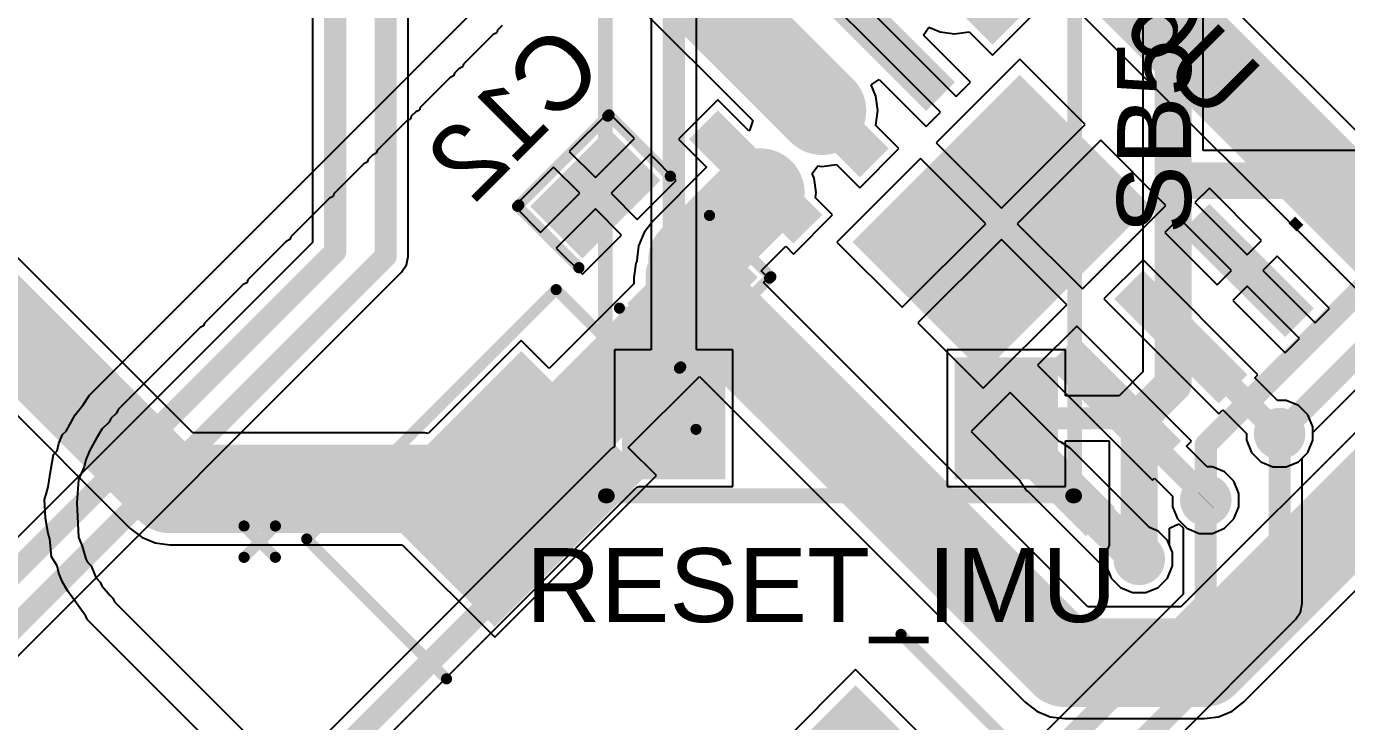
# Model space of a CAD drawing. Header units: millimetres. Extents: x 95 to 305, y 96 to 295.
# Drawn here: x 225.74 to 243.61, y 154.9 to 164.31 of the extents above; entities that cross this region are included whole.
import ezdxf

# ---------------------------------------------------------------- set-up
doc = ezdxf.new("R2010")
doc.units = ezdxf.units.MM
for name, color, linetype in [('BottomLayer', 5, 'Continuous'), ('BottomOverlay', 54, 'Continuous'), ('BottomPaste', 16, 'Continuous'), ('BottomSolder', 6, 'Continuous'), ('TopLayer', 1, 'Continuous'), ('TopOverlay', 2, 'Continuous'), ('TopPaste', 8, 'Continuous'), ('TopSolder', 216, 'Continuous'), ('ViaHoleLayer', 16, 'Continuous')]:
    doc.layers.add(name, color=color, linetype=linetype)
doc.styles.add('Arial', font='arial.ttf', dxfattribs={"height": 0.2})

# ---------------------------------------------------------------- blocks, each defined once
blk = doc.blocks.new('HSOP_8_B_61')
at = {"layer": 'BottomLayer'}
for points in [[(-2.122, 3.7), (-1.672, 3.7), (-1.672, 1.8), (-2.122, 1.8)], [(-0.852, 3.7), (-0.402, 3.7), (-0.402, 1.8), (-0.852, 1.8)], [(0.418, 3.7), (0.868, 3.7), (0.868, 1.8), (0.418, 1.8)], [(1.688, 3.7), (2.138, 3.7), (2.138, 1.8), (1.688, 1.8)], [(-1.542, 1.15), (1.558, 1.15), (1.558, -1.25), (-1.542, -1.25)], [(-2.122, -1.9), (-1.672, -1.9), (-1.672, -3.8), (-2.122, -3.8)], [(-0.852, -1.9), (-0.402, -1.9), (-0.402, -3.8), (-0.852, -3.8)], [(0.418, -1.9), (0.868, -1.9), (0.868, -3.8), (0.418, -3.8)], [(1.688, -1.9), (2.138, -1.9), (2.138, -3.8), (1.688, -3.8)]]:
    blk.add_hatch(color=5, dxfattribs=at).paths.add_polyline_path(points)
at = {"layer": 'BottomPaste'}
for points in [[(-2.122, 3.7), (-1.672, 3.7), (-1.672, 1.8), (-2.122, 1.8)], [(-0.852, 3.7), (-0.402, 3.7), (-0.402, 1.8), (-0.852, 1.8)], [(0.418, 3.7), (0.868, 3.7), (0.868, 1.8), (0.418, 1.8)], [(1.688, 3.7), (2.138, 3.7), (2.138, 1.8), (1.688, 1.8)], [(-1.542, 1.15), (1.558, 1.15), (1.558, -1.25), (-1.542, -1.25)], [(-2.122, -1.9), (-1.672, -1.9), (-1.672, -3.8), (-2.122, -3.8)], [(-0.852, -1.9), (-0.402, -1.9), (-0.402, -3.8), (-0.852, -3.8)], [(0.418, -1.9), (0.868, -1.9), (0.868, -3.8), (0.418, -3.8)], [(1.688, -1.9), (2.138, -1.9), (2.138, -3.8), (1.688, -3.8)]]:
    blk.add_hatch(color=16, dxfattribs=at).paths.add_polyline_path(points)
at = {"layer": 'BottomSolder'}
for points in [[(-2.172, 3.75), (-1.622, 3.75), (-1.622, 1.75), (-2.172, 1.75)], [(-0.902, 3.75), (-0.352, 3.75), (-0.352, 1.75), (-0.902, 1.75)], [(0.368, 3.75), (0.918, 3.75), (0.918, 1.75), (0.368, 1.75)], [(1.638, 3.75), (2.188, 3.75), (2.188, 1.75), (1.638, 1.75)], [(-1.592, 1.2), (1.608, 1.2), (1.608, -1.3), (-1.592, -1.3)], [(-2.172, -1.85), (-1.622, -1.85), (-1.622, -3.85), (-2.172, -3.85)], [(-0.902, -1.85), (-0.352, -1.85), (-0.352, -3.85), (-0.902, -3.85)], [(0.368, -1.85), (0.918, -1.85), (0.918, -3.85), (0.368, -3.85)], [(1.638, -1.85), (2.188, -1.85), (2.188, -3.85), (1.638, -3.85)]]:
    blk.add_hatch(color=6, dxfattribs=at).paths.add_polyline_path(points)
at = {"layer": 'BottomOverlay', "text_generation_flag": 2}
blk.add_text('.', height=1, rotation=-180, dxfattribs=at).set_placement((-2.992, 2.85))
blk = doc.blocks.new('HSOP_8_B_62')
at = {"layer": 'BottomLayer'}
for points in [[(-2.122, 3.7), (-1.672, 3.7), (-1.672, 1.8), (-2.122, 1.8)], [(-0.852, 3.7), (-0.402, 3.7), (-0.402, 1.8), (-0.852, 1.8)], [(0.418, 3.7), (0.868, 3.7), (0.868, 1.8), (0.418, 1.8)], [(1.688, 3.7), (2.138, 3.7), (2.138, 1.8), (1.688, 1.8)], [(-1.542, 1.15), (1.558, 1.15), (1.558, -1.25), (-1.542, -1.25)], [(-2.122, -1.9), (-1.672, -1.9), (-1.672, -3.8), (-2.122, -3.8)], [(-0.852, -1.9), (-0.402, -1.9), (-0.402, -3.8), (-0.852, -3.8)], [(0.418, -1.9), (0.868, -1.9), (0.868, -3.8), (0.418, -3.8)], [(1.688, -1.9), (2.138, -1.9), (2.138, -3.8), (1.688, -3.8)]]:
    blk.add_hatch(color=5, dxfattribs=at).paths.add_polyline_path(points)
at = {"layer": 'BottomPaste'}
for points in [[(-2.122, 3.7), (-1.672, 3.7), (-1.672, 1.8), (-2.122, 1.8)], [(-0.852, 3.7), (-0.402, 3.7), (-0.402, 1.8), (-0.852, 1.8)], [(0.418, 3.7), (0.868, 3.7), (0.868, 1.8), (0.418, 1.8)], [(1.688, 3.7), (2.138, 3.7), (2.138, 1.8), (1.688, 1.8)], [(-1.542, 1.15), (1.558, 1.15), (1.558, -1.25), (-1.542, -1.25)], [(-2.122, -1.9), (-1.672, -1.9), (-1.672, -3.8), (-2.122, -3.8)], [(-0.852, -1.9), (-0.402, -1.9), (-0.402, -3.8), (-0.852, -3.8)], [(0.418, -1.9), (0.868, -1.9), (0.868, -3.8), (0.418, -3.8)], [(1.688, -1.9), (2.138, -1.9), (2.138, -3.8), (1.688, -3.8)]]:
    blk.add_hatch(color=16, dxfattribs=at).paths.add_polyline_path(points)
at = {"layer": 'BottomSolder'}
for points in [[(-2.172, 3.75), (-1.622, 3.75), (-1.622, 1.75), (-2.172, 1.75)], [(-0.902, 3.75), (-0.352, 3.75), (-0.352, 1.75), (-0.902, 1.75)], [(0.368, 3.75), (0.918, 3.75), (0.918, 1.75), (0.368, 1.75)], [(1.638, 3.75), (2.188, 3.75), (2.188, 1.75), (1.638, 1.75)], [(-1.592, 1.2), (1.608, 1.2), (1.608, -1.3), (-1.592, -1.3)], [(-2.172, -1.85), (-1.622, -1.85), (-1.622, -3.85), (-2.172, -3.85)], [(-0.902, -1.85), (-0.352, -1.85), (-0.352, -3.85), (-0.902, -3.85)], [(0.368, -1.85), (0.918, -1.85), (0.918, -3.85), (0.368, -3.85)], [(1.638, -1.85), (2.188, -1.85), (2.188, -3.85), (1.638, -3.85)]]:
    blk.add_hatch(color=6, dxfattribs=at).paths.add_polyline_path(points)
at = {"layer": 'BottomOverlay', "text_generation_flag": 2}
blk.add_text('.', height=1, rotation=-180, dxfattribs=at).set_placement((-2.992, 2.85))
blk = doc.blocks.new('DTSM_61N_V_T_R_73')
at = {"layer": 'TopLayer'}
for points in [[(-0.775, 5.15), (0.775, 5.15), (0.775, 3.85), (-0.775, 3.85)], [(7.175, 5.15), (8.725, 5.15), (8.725, 3.85), (7.175, 3.85)], [(-0.775, 0.65), (0.775, 0.65), (0.775, -0.65), (-0.775, -0.65)], [(7.175, 0.65), (8.725, 0.65), (8.725, -0.65), (7.175, -0.65)]]:
    blk.add_hatch(color=1, dxfattribs=at).paths.add_polyline_path(points)
at = {"layer": 'TopPaste'}
for points in [[(-0.775, 5.15), (0.775, 5.15), (0.775, 3.85), (-0.775, 3.85)], [(7.175, 5.15), (8.725, 5.15), (8.725, 3.85), (7.175, 3.85)], [(-0.775, 0.65), (0.775, 0.65), (0.775, -0.65), (-0.775, -0.65)], [(7.175, 0.65), (8.725, 0.65), (8.725, -0.65), (7.175, -0.65)]]:
    blk.add_hatch(color=8, dxfattribs=at).paths.add_polyline_path(points)
at = {"layer": 'TopSolder'}
for points in [[(-0.825, 5.2), (0.825, 5.2), (0.825, 3.8), (-0.825, 3.8)], [(7.125, 5.2), (8.775, 5.2), (8.775, 3.8), (7.125, 3.8)], [(-0.825, 0.7), (0.825, 0.7), (0.825, -0.7), (-0.825, -0.7)], [(7.125, 0.7), (8.775, 0.7), (8.775, -0.7), (7.125, -0.7)]]:
    blk.add_hatch(color=216, dxfattribs=at).paths.add_polyline_path(points)
at = {"layer": 'TopOverlay', "const_width": 0.2}
for points in [[(-1.05, 3.825), (-1.05, 5.4)], [(9, 5.425), (-1, 5.425)], [(9, -0.9), (9, 5.4)], [(-1.05, 0.675), (-1.05, 3.825)], [(-1.05, -0.9), (-1.05, 0.675)], [(9, -0.925), (-1, -0.925)]]:
    blk.add_lwpolyline(points, dxfattribs=at)
at = {"layer": 'TopOverlay', "const_width": 0.1}
for points in [[(-1.1, 5.4, 1), (-1, 5.4, 1)], [(-1.05, 5.425, 1), (-0.95, 5.425, 1)], [(8.95, 5.425, 1), (9.05, 5.425, 1)], [(8.95, 5.4, 1), (9.05, 5.4, 1)], [(-1.1, 3.825, 1), (-1, 3.825, 1)], [(-1.1, 3.825, 1), (-1, 3.825, 1)], [(-1.1, 0.675, 1), (-1, 0.675, 1)], [(-1.1, 0.675, 1), (-1, 0.675, 1)], [(-1.1, -0.9, 1), (-1, -0.9, 1)], [(-1.05, -0.925, 1), (-0.95, -0.925, 1)], [(8.95, -0.9, 1), (9.05, -0.9, 1)], [(8.95, -0.925, 1), (9.05, -0.925, 1)]]:
    blk.add_lwpolyline(points, format="xyb", close=True, dxfattribs=at)
blk = doc.blocks.new('CAP0805_B_186')
at = {"layer": 'BottomLayer'}
for points in [[(-1.379, 0.693), (-0.479, 0.693), (-0.479, -0.704), (-1.379, -0.704)], [(0.481, 0.693), (1.381, 0.693), (1.381, -0.704), (0.481, -0.704)]]:
    blk.add_hatch(color=5, dxfattribs=at).paths.add_polyline_path(points)
at = {"layer": 'BottomPaste'}
for points in [[(-1.379, 0.693), (-0.479, 0.693), (-0.479, -0.704), (-1.379, -0.704)], [(0.481, 0.693), (1.381, 0.693), (1.381, -0.704), (0.481, -0.704)]]:
    blk.add_hatch(color=16, dxfattribs=at).paths.add_polyline_path(points)
at = {"layer": 'BottomSolder'}
for points in [[(-1.429, 0.743), (-0.429, 0.743), (-0.429, -0.754), (-1.429, -0.754)], [(0.431, 0.743), (1.431, 0.743), (1.431, -0.754), (0.431, -0.754)]]:
    blk.add_hatch(color=6, dxfattribs=at).paths.add_polyline_path(points)
at = {"layer": 'BottomOverlay', "const_width": 0.15}
for points in [[(-1.55, 0.875), (-0.375, 0.875)], [(-1.55, -0.85), (-1.55, 0.85)], [(0.375, 0.875), (1.55, 0.875)], [(1.55, -0.85), (1.55, 0.85)], [(-1.55, -0.875), (-0.375, -0.875)], [(0.4, -0.875), (1.55, -0.875)]]:
    blk.add_lwpolyline(points, dxfattribs=at)
at = {"layer": 'BottomOverlay', "const_width": 0.075}
for points in [[(-1.587, 0.875, 1), (-1.512, 0.875, 1)], [(-1.587, 0.85, 1), (-1.512, 0.85, 1)], [(-0.413, 0.875, 1), (-0.337, 0.875, 1)], [(0.337, 0.875, 1), (0.413, 0.875, 1)], [(1.512, 0.875, 1), (1.587, 0.875, 1)], [(1.512, 0.85, 1), (1.587, 0.85, 1)], [(-1.587, -0.85, 1), (-1.512, -0.85, 1)], [(-1.587, -0.875, 1), (-1.512, -0.875, 1)], [(-0.413, -0.875, 1), (-0.337, -0.875, 1)], [(0.362, -0.875, 1), (0.437, -0.875, 1)], [(1.512, -0.85, 1), (1.587, -0.85, 1)], [(1.512, -0.875, 1), (1.587, -0.875, 1)]]:
    blk.add_lwpolyline(points, format="xyb", close=True, dxfattribs=at)
blk = doc.blocks.new('CAP_TANT_D_B_188')
at = {"layer": 'BottomLayer'}
for points in [[(-4.323, 1.403), (-2.037, 1.403), (-2.037, -1.391), (-4.323, -1.391)], [(2.077, 1.403), (4.363, 1.403), (4.363, -1.391), (2.077, -1.391)]]:
    blk.add_hatch(color=5, dxfattribs=at).paths.add_polyline_path(points)
at = {"layer": 'BottomPaste'}
for points in [[(-4.323, 1.403), (-2.037, 1.403), (-2.037, -1.391), (-4.323, -1.391)], [(2.077, 1.403), (4.363, 1.403), (4.363, -1.391), (2.077, -1.391)]]:
    blk.add_hatch(color=16, dxfattribs=at).paths.add_polyline_path(points)
at = {"layer": 'BottomSolder'}
for points in [[(-4.373, 1.453), (-1.987, 1.453), (-1.987, -1.441), (-4.373, -1.441)], [(2.027, 1.453), (4.413, 1.453), (4.413, -1.441), (2.027, -1.441)]]:
    blk.add_hatch(color=6, dxfattribs=at).paths.add_polyline_path(points)
at = {"layer": 'BottomOverlay', "const_width": 0.15}
for points in [[(-4.625, 2.375), (-1.95, 2.375)], [(-4.625, -2.4), (-4.625, 2.375)], [(1.975, 2.375), (4.675, 2.375)], [(4.675, -2.4), (4.675, 2.375)], [(-5.05, -3.175), (-5.05, -2.575)], [(-4.625, -2.4), (-1.95, -2.4)], [(1.975, -2.4), (4.675, -2.4)], [(-5.35, -2.875), (-4.75, -2.875)]]:
    blk.add_lwpolyline(points, dxfattribs=at)
at = {"layer": 'BottomOverlay', "const_width": 0.075}
for points in [[(-4.663, 2.375, 1), (-4.588, 2.375, 1)], [(-4.663, 2.375, 1), (-4.588, 2.375, 1)], [(-1.987, 2.375, 1), (-1.912, 2.375, 1)], [(1.937, 2.375, 1), (2.013, 2.375, 1)], [(4.638, 2.375, 1), (4.713, 2.375, 1)], [(4.638, 2.375, 1), (4.713, 2.375, 1)], [(-5.088, -2.575, 1), (-5.012, -2.575, 1)], [(-4.663, -2.4, 1), (-4.588, -2.4, 1)], [(-4.663, -2.4, 1), (-4.588, -2.4, 1)], [(-1.987, -2.4, 1), (-1.912, -2.4, 1)], [(1.937, -2.4, 1), (2.013, -2.4, 1)], [(4.638, -2.4, 1), (4.713, -2.4, 1)], [(4.638, -2.4, 1), (4.713, -2.4, 1)], [(-5.388, -2.875, 1), (-5.313, -2.875, 1)], [(-4.788, -2.875, 1), (-4.713, -2.875, 1)], [(-5.088, -3.175, 1), (-5.012, -3.175, 1)]]:
    blk.add_lwpolyline(points, format="xyb", close=True, dxfattribs=at)

msp = doc.modelspace()

# ---------------------------------------------------------------- hatches: boundary and pattern name
at = {"layer": 'BottomLayer'}
h = msp.add_hatch(color=5, dxfattribs=at)
edge = h.paths.add_edge_path()
edge.add_arc((242.7, 158.8), 0.3, 0, 360)
h = msp.add_hatch(color=5, dxfattribs=at)
edge = h.paths.add_edge_path()
edge.add_arc((241.7, 157.9), 0.3, 0, 360)
h = msp.add_hatch(color=5, dxfattribs=at)
edge = h.paths.add_edge_path()
edge.add_arc((240.8, 157.1), 0.3, 0, 360)
at = {"layer": 'BottomSolder'}
h = msp.add_hatch(color=6, dxfattribs=at)
edge = h.paths.add_edge_path()
edge.add_arc((242.7, 158.8), 0.35, 0, 360)
h = msp.add_hatch(color=6, dxfattribs=at)
edge = h.paths.add_edge_path()
edge.add_arc((241.7, 157.9), 0.35, 0, 360)
h = msp.add_hatch(color=6, dxfattribs=at)
edge = h.paths.add_edge_path()
edge.add_arc((240.8, 157.1), 0.35, 0, 360)
at = {"layer": 'TopLayer'}
h = msp.add_hatch(color=1, dxfattribs=at)
edge = h.paths.add_edge_path()
edge.add_arc((242.7, 158.8), 0.3, 0, 360)
h = msp.add_hatch(color=1, dxfattribs=at)
edge = h.paths.add_edge_path()
edge.add_arc((241.7, 157.9), 0.3, 0, 360)
h = msp.add_hatch(color=1, dxfattribs=at)
edge = h.paths.add_edge_path()
edge.add_arc((240.8, 157.1), 0.3, 0, 360)
at = {"layer": 'TopSolder'}
h = msp.add_hatch(color=216, dxfattribs=at)
edge = h.paths.add_edge_path()
edge.add_arc((242.7, 158.8), 0.35, 0, 360)
h = msp.add_hatch(color=216, dxfattribs=at)
edge = h.paths.add_edge_path()
edge.add_arc((241.7, 157.9), 0.35, 0, 360)
h = msp.add_hatch(color=216, dxfattribs=at)
edge = h.paths.add_edge_path()
edge.add_arc((240.8, 157.1), 0.35, 0, 360)
at = {"layer": 'ViaHoleLayer'}
h = msp.add_hatch(color=16, dxfattribs=at)
edge = h.paths.add_edge_path()
edge.add_arc((242.7, 158.8), 0.15, 0, 360)
h = msp.add_hatch(color=16, dxfattribs=at)
edge = h.paths.add_edge_path()
edge.add_arc((241.7, 157.9), 0.15, 0, 360)
h = msp.add_hatch(color=16, dxfattribs=at)
edge = h.paths.add_edge_path()
edge.add_arc((240.8, 157.1), 0.15, 0, 360)

# ---------------------------------------------------------------- linework, layer by layer
at = {"layer": 'BottomLayer'}
for p, q in [((227.992, 158.81), (218.699, 168.102)), ((217.468, 167.194), (227.144, 157.518)), ((245.347, 161.287), (240.8, 165.834)), ((233.14, 165.468), (235.568, 163.039)), ((236.696, 164.99), (237.51, 164.176)), ((237.297, 163.964), (236.484, 164.777)), ((239.725, 164.769), (244.282, 160.212)), ((238.814, 163.925), (239.344, 164.456)), ((237.882, 164.193), (237.954, 164.301)), ((237.954, 164.301), (238.106, 164.238)), ((238.106, 164.238), (238.301, 164.212)), ((238.301, 164.212), (238.497, 164.238)), ((238.497, 164.238), (238.5, 164.239)), ((238.5, 164.239), (238.814, 163.925)), ((237.51, 164.176), (238.323, 163.363)), ((238.517, 163.558), (237.882, 164.193)), ((238.111, 163.151), (237.297, 163.964)), ((239.182, 163.869), (238.05, 162.737)), ((240.066, 162.985), (239.182, 163.869)), ((237.173, 163.52), (237.281, 163.592)), ((237.236, 163.368), (237.173, 163.52)), ((237.281, 163.592), (237.916, 162.957)), ((238.323, 163.363), (238.517, 163.558)), ((235.095, 163.317), (234.564, 162.787)), ((235.514, 162.898), (235.095, 163.317)), ((237.262, 163.172), (237.236, 163.368)), ((233.615, 163.148), (233.085, 162.618)), ((233.968, 162.794), (233.615, 163.148)), ((237.236, 162.977), (237.262, 163.172)), ((237.916, 162.957), (238.111, 163.151)), ((235.568, 163.039), (235.527, 162.901)), ((237.235, 162.973), (237.236, 162.977)), ((237.548, 162.66), (237.235, 162.973)), ((238.934, 161.854), (240.066, 162.985)), ((233.439, 162.265), (233.968, 162.794)), ((234.564, 162.787), (234.945, 162.406)), ((235.527, 162.901), (235.514, 162.898)), ((233.085, 162.618), (233.439, 162.265)), ((237.018, 162.129), (237.548, 162.66)), ((238.05, 162.737), (238.934, 161.854)), ((240.278, 162.773), (239.146, 161.641)), ((241.162, 161.889), (240.278, 162.773)), ((234.18, 162.582), (233.651, 162.053)), ((234.534, 162.228), (234.18, 162.582)), ((236.375, 162.322), (236.452, 162.423)), ((236.452, 162.423), (236.505, 162.416)), ((236.505, 162.416), (236.701, 162.442)), ((236.701, 162.442), (236.704, 162.443)), ((236.704, 162.443), (237.018, 162.129)), ((237.838, 162.525), (236.707, 161.394)), ((238.722, 161.641), (237.838, 162.525)), ((232.873, 162.406), (232.344, 161.877)), ((233.227, 162.053), (232.873, 162.406)), ((234.945, 162.406), (234.219, 161.68)), ((236.402, 162.258), (236.375, 162.322)), ((236.427, 162.062), (236.402, 162.258)), ((234.005, 161.699), (234.534, 162.228)), ((241.749, 162.122), (241.554, 161.928)), ((242.456, 161.415), (241.749, 162.122)), ((232.697, 161.523), (233.227, 162.053)), ((233.651, 162.053), (234.005, 161.699)), ((236.418, 161.994), (236.427, 162.062)), ((236.65, 161.762), (236.418, 161.994)), ((240.03, 160.758), (241.162, 161.889)), ((241.554, 161.928), (242.261, 161.221)), ((232.344, 161.877), (232.697, 161.523)), ((233.439, 161.841), (232.91, 161.311)), ((233.792, 161.487), (233.439, 161.841)), ((236.12, 161.231), (236.65, 161.762)), ((241.342, 161.716), (241.148, 161.521)), ((242.049, 161.009), (241.342, 161.716)), ((234.219, 161.68), (234.099, 161.523)), ((237.591, 160.51), (238.722, 161.641)), ((239.146, 161.641), (240.03, 160.758)), ((233.263, 160.958), (233.792, 161.487)), ((234.099, 161.523), (234.023, 161.341)), ((236.707, 161.394), (237.591, 160.51)), ((238.934, 161.429), (237.803, 160.298)), ((239.818, 160.545), (238.934, 161.429)), ((241.148, 161.521), (241.855, 160.814)), ((242.261, 161.221), (242.456, 161.415)), ((232.91, 161.311), (233.263, 160.958)), ((234.023, 161.341), (233.998, 161.145)), ((235.685, 161.006), (236.015, 161.336)), ((236.015, 161.336), (236.12, 161.231)), ((242.668, 161.203), (242.473, 161.009)), ((243.375, 160.496), (242.668, 161.203)), ((233.987, 161.109), (233.961, 160.913)), ((233.998, 161.135), (233.987, 161.109)), ((233.998, 161.145), (233.998, 161.135)), ((235.778, 160.913), (235.685, 161.006)), ((240.851, 161.154), (240.32, 160.623)), ((242.406, 159.598), (240.851, 161.154)), ((241.855, 160.814), (242.049, 161.009)), ((242.473, 161.009), (243.18, 160.301)), ((233.961, 160.828), (232.815, 159.682)), ((233.961, 160.913), (233.961, 160.828)), ((235.713, 160.848), (235.778, 160.913)), ((240.105, 156.456), (235.713, 160.848)), ((242.261, 160.796), (242.067, 160.602)), ((242.968, 160.089), (242.261, 160.796)), ((238.687, 159.414), (239.818, 160.545)), ((240.32, 160.623), (241.876, 159.068)), ((242.067, 160.602), (242.774, 159.895)), ((243.18, 160.301), (243.375, 160.496)), ((237.803, 160.298), (238.687, 159.414)), ((239.953, 160.255), (239.422, 159.725)), ((241.508, 158.7), (239.953, 160.255)), ((232.435, 160.061), (231.177, 158.803)), ((232.815, 159.682), (232.435, 160.061)), ((242.774, 159.895), (242.968, 160.089)), ((233.884, 158.612), (234.847, 159.575)), ((234.847, 159.575), (239.257, 155.165)), ((239.422, 159.725), (240.978, 158.17)), ((242.364, 159.556), (242.406, 159.598)), ((242.669, 159.25), (242.364, 159.556)), ((239.055, 159.357), (238.524, 158.827)), ((239.718, 158.694), (239.055, 159.357)), ((244.282, 159.373), (241.365, 156.456)), ((242.79, 159.25), (242.669, 159.25)), ((242.955, 159.181), (242.79, 159.25)), ((241.876, 159.068), (241.931, 159.123)), ((241.931, 159.123), (242.25, 158.804)), ((243.081, 159.055), (242.955, 159.181)), ((243.15, 158.89), (243.081, 159.055)), ((243.15, 158.71), (243.15, 158.89)), ((231.129, 158.81), (227.992, 158.81)), ((231.177, 158.803), (231.129, 158.81)), ((238.524, 158.827), (239.19, 158.162)), ((239.732, 158.691), (239.718, 158.694)), ((239.865, 158.603), (239.732, 158.691)), ((241.44, 158.632), (241.508, 158.7)), ((242.25, 158.804), (242.25, 158.71)), ((242.25, 158.71), (242.319, 158.545)), ((243.081, 158.545), (243.15, 158.71)), ((234.264, 158.233), (233.884, 158.612)), ((240.937, 157.53), (239.865, 158.603)), ((241.721, 158.35), (241.44, 158.632)), ((242.213, 155.165), (245.573, 158.525)), ((242.319, 158.545), (242.445, 158.419)), ((242.955, 158.419), (243.081, 158.545)), ((241.79, 158.35), (241.721, 158.35)), ((241.955, 158.281), (241.79, 158.35)), ((242.445, 158.419), (242.61, 158.35)), ((242.61, 158.35), (242.79, 158.35)), ((242.79, 158.35), (242.955, 158.419)), ((232.076, 156.045), (234.264, 158.233)), ((239.19, 158.162), (239.19, 158.158)), ((239.19, 158.158), (239.279, 158.026)), ((240.978, 158.17), (241.007, 158.199)), ((241.007, 158.199), (241.25, 157.956)), ((242.081, 158.155), (241.955, 158.281)), ((242.15, 157.99), (242.081, 158.155)), ((239.279, 158.026), (239.306, 158.008)), ((239.306, 158.008), (240.383, 156.931)), ((241.25, 157.956), (241.25, 157.81)), ((242.15, 157.81), (242.15, 157.99)), ((241.25, 157.81), (241.319, 157.645)), ((242.081, 157.645), (242.15, 157.81)), ((241.319, 157.645), (241.445, 157.519)), ((241.955, 157.519), (242.081, 157.645)), ((227.144, 157.518), (227.3, 157.398)), ((241.055, 157.481), (240.937, 157.53)), ((241.181, 157.355), (241.055, 157.481)), ((241.445, 157.519), (241.61, 157.45)), ((241.61, 157.45), (241.79, 157.45)), ((241.79, 157.45), (241.955, 157.519)), ((227.3, 157.398), (227.483, 157.322)), ((227.483, 157.322), (227.679, 157.297)), ((227.679, 157.297), (230.824, 157.297)), ((230.824, 157.297), (232.076, 156.045)), ((241.25, 157.19), (241.181, 157.355)), ((241.25, 157.01), (241.25, 157.19)), ((240.383, 156.931), (240.419, 156.845)), ((241.181, 156.845), (241.25, 157.01)), ((240.419, 156.845), (240.545, 156.719)), ((240.545, 156.719), (240.71, 156.65)), ((240.89, 156.65), (241.055, 156.719)), ((241.055, 156.719), (241.181, 156.845)), ((240.71, 156.65), (240.89, 156.65)), ((241.365, 156.456), (240.105, 156.456)), ((236.961, 155.607), (235.938, 154.583)), ((237.804, 154.763), (236.961, 155.607)), ((239.257, 155.165), (239.257, 155.165)), ((239.257, 155.165), (239.413, 155.045)), ((242.057, 155.045), (242.213, 155.165)), ((239.413, 155.045), (239.596, 154.969)), ((239.596, 154.969), (239.792, 154.944)), ((239.792, 154.944), (239.792, 154.944)), ((239.792, 154.944), (241.678, 154.944)), ((241.678, 154.944), (241.874, 154.969)), ((241.874, 154.969), (242.057, 155.045))]:
    msp.add_line(p, q, dxfattribs=at)
for points, const_width in [([(217.166, 168.566), (227.679, 158.053)], 1.2), ([(233.454, 166.224), (236.505, 163.172)], 1.2), ([(239.836, 165.728), (245.038, 160.526)], 1.2), ([(234.754, 161.145), (235.671, 162.062)], 1.2), ([(234.754, 160.95), (234.754, 161.145)], 1.2), ([(234.718, 160.913), (234.754, 160.95)], 1.2), ([(234.718, 160.774), (234.718, 160.913)], 1.2), ([(234.718, 160.774), (234.754, 160.737)], 1.2), ([(232.256, 158.053), (234.777, 160.575)], 1.2), ([(234.754, 160.737), (234.777, 160.714)], 1.2), ([(234.777, 160.714), (239.792, 155.7)], 1.2), ([(234.777, 160.575), (234.777, 160.714)], 1.2), ([(241.363, 160.111), (241.376, 160.111)], 0.3), ([(241.376, 160.111), (242.687, 158.8)], 0.3), ([(241.678, 155.7), (245.038, 159.06)], 1.2), ([(240.465, 159.174), (240.465, 159.213)], 0.3), ([(240.465, 159.174), (241.7, 157.939)], 0.3), ([(242.687, 158.8), (242.7, 158.8)], 0.3), ([(227.679, 158.053), (231.129, 158.053)], 1.2), ([(231.129, 158.053), (231.308, 157.874)], 1.2), ([(232.076, 157.874), (232.256, 158.053)], 1.2), ([(232.256, 158.053), (232.256, 158.053)], 1.2), ([(239.567, 158.314), (239.576, 158.314)], 0.5), ([(239.576, 158.314), (240.791, 157.1)], 0.5), ([(231.308, 157.874), (232.076, 157.874)], 1.2), ([(241.7, 157.9), (241.7, 157.939)], 0.3), ([(240.791, 157.1), (240.8, 157.1)], 0.5), ([(239.792, 155.7), (241.678, 155.7)], 1.2)]:
    msp.add_lwpolyline(points, dxfattribs=dict(at, const_width=const_width))
for points, const_width in [([(236.205, 163.172, 1), (236.805, 163.172, 1)], 0.6), ([(235.371, 162.062, 1), (235.971, 162.062, 1)], 0.6), ([(234.454, 161.145, 1), (235.054, 161.145, 1)], 0.6), ([(234.454, 161.145, 1), (235.054, 161.145, 1)], 0.6), ([(234.454, 160.95, 1), (235.054, 160.95, 1)], 0.6), ([(234.454, 160.95, 1), (235.054, 160.95, 1)], 0.6), ([(234.418, 160.913, 1), (235.018, 160.913, 1)], 0.6), ([(234.418, 160.913, 1), (235.018, 160.913, 1)], 0.6), ([(234.418, 160.774, 1), (235.018, 160.774, 1)], 0.6), ([(234.418, 160.774, 1), (235.018, 160.774, 1)], 0.6), ([(234.454, 160.737, 1), (235.054, 160.737, 1)], 0.6), ([(234.454, 160.737, 1), (235.054, 160.737, 1)], 0.6), ([(234.477, 160.714, 1), (235.077, 160.714, 1)], 0.6), ([(234.477, 160.714, 1), (235.077, 160.714, 1)], 0.6), ([(234.477, 160.714, 1), (235.077, 160.714, 1)], 0.6), ([(234.477, 160.575, 1), (235.077, 160.575, 1)], 0.6), ([(234.477, 160.575, 1), (235.077, 160.575, 1)], 0.6), ([(241.288, 160.111, 1), (241.438, 160.111, 1)], 0.15), ([(241.301, 160.111, 1), (241.451, 160.111, 1)], 0.15), ([(241.301, 160.111, 1), (241.451, 160.111, 1)], 0.15), ([(240.39, 159.213, 1), (240.54, 159.213, 1)], 0.15), ([(240.39, 159.174, 1), (240.54, 159.174, 1)], 0.15), ([(240.39, 159.174, 1), (240.54, 159.174, 1)], 0.15), ([(242.612, 158.8, 1), (242.762, 158.8, 1)], 0.15), ([(242.612, 158.8, 1), (242.762, 158.8, 1)], 0.15), ([(242.625, 158.8, 1), (242.775, 158.8, 1)], 0.15), ([(227.379, 158.053, 1), (227.979, 158.053, 1)], 0.6), ([(227.379, 158.053, 1), (227.979, 158.053, 1)], 0.6), ([(230.829, 158.053, 1), (231.429, 158.053, 1)], 0.6), ([(230.829, 158.053, 1), (231.429, 158.053, 1)], 0.6), ([(231.956, 158.053, 1), (232.556, 158.053, 1)], 0.6), ([(231.956, 158.053, 1), (232.556, 158.053, 1)], 0.6), ([(231.956, 158.053, 1), (232.556, 158.053, 1)], 0.6), ([(231.956, 158.053, 1), (232.556, 158.053, 1)], 0.6), ([(239.442, 158.314, 1), (239.692, 158.314, 1)], 0.25), ([(239.451, 158.314, 1), (239.701, 158.314, 1)], 0.25), ([(239.451, 158.314, 1), (239.701, 158.314, 1)], 0.25), ([(231.008, 157.874, 1), (231.608, 157.874, 1)], 0.6), ([(231.008, 157.874, 1), (231.608, 157.874, 1)], 0.6), ([(231.776, 157.874, 1), (232.376, 157.874, 1)], 0.6), ([(231.776, 157.874, 1), (232.376, 157.874, 1)], 0.6), ([(241.625, 157.939, 1), (241.775, 157.939, 1)], 0.15), ([(241.625, 157.939, 1), (241.775, 157.939, 1)], 0.15), ([(241.625, 157.9, 1), (241.775, 157.9, 1)], 0.15), ([(240.666, 157.1, 1), (240.916, 157.1, 1)], 0.25), ([(240.666, 157.1, 1), (240.916, 157.1, 1)], 0.25), ([(240.675, 157.1, 1), (240.925, 157.1, 1)], 0.25), ([(239.492, 155.7, 1), (240.092, 155.7, 1)], 0.6), ([(239.492, 155.7, 1), (240.092, 155.7, 1)], 0.6), ([(241.378, 155.7, 1), (241.978, 155.7, 1)], 0.6), ([(241.378, 155.7, 1), (241.978, 155.7, 1)], 0.6)]:
    msp.add_lwpolyline(points, format="xyb", close=True, dxfattribs=dict(at, const_width=const_width))
at = {"layer": 'BottomOverlay'}
for p, q in [((226.591, 159.322), (240.817, 173.549)), ((232.104, 164.227), (232.055, 164.202)), ((232.116, 164.263), (232.104, 164.227)), ((232.177, 164.324), (232.116, 164.263)), ((232.055, 164.202), (231.654, 163.801)), ((231.532, 163.679), (231.52, 163.642)), ((231.593, 163.74), (231.532, 163.679)), ((231.641, 163.764), (231.593, 163.74)), ((231.654, 163.801), (231.641, 163.764)), ((231.471, 163.618), (231.069, 163.216)), ((231.52, 163.642), (231.471, 163.618)), ((231.009, 163.156), (230.948, 163.095)), ((231.057, 163.18), (231.009, 163.156)), ((231.069, 163.216), (231.057, 163.18)), ((230.887, 163.034), (230.485, 162.632)), ((230.936, 163.058), (230.887, 163.034)), ((230.948, 163.095), (230.936, 163.058)), ((230.485, 162.632), (230.473, 162.596)), ((230.303, 162.45), (229.901, 162.048)), ((230.351, 162.474), (230.303, 162.45)), ((230.364, 162.511), (230.351, 162.474)), ((230.424, 162.571), (230.364, 162.511)), ((230.473, 162.596), (230.424, 162.571)), ((229.84, 161.987), (229.317, 161.464)), ((229.889, 162.012), (229.84, 161.987)), ((229.901, 162.048), (229.889, 162.012)), ((229.256, 161.403), (228.733, 160.88)), ((229.305, 161.428), (229.256, 161.403)), ((229.317, 161.464), (229.305, 161.428)), ((228.672, 160.819), (228.149, 160.296)), ((228.721, 160.843), (228.672, 160.819)), ((228.733, 160.88), (228.721, 160.843)), ((228.149, 160.296), (228.136, 160.259)), ((228.088, 160.235), (226.98, 159.127)), ((228.136, 160.259), (228.088, 160.235)), ((226.506, 159.188), (226.591, 159.322)), ((226.275, 158.835), (226.396, 159.054)), ((226.396, 159.054), (226.506, 159.188)), ((226.956, 159.079), (226.883, 159.006)), ((226.98, 159.127), (226.956, 159.079)), ((226.761, 158.86), (226.688, 158.738)), ((226.859, 158.957), (226.761, 158.86)), ((226.883, 159.006), (226.859, 158.957)), ((226.177, 158.665), (226.226, 158.787)), ((226.226, 158.787), (226.275, 158.835)), ((226.688, 158.738), (226.591, 158.568)), ((226.068, 158.312), (226.104, 158.519)), ((226.104, 158.519), (226.153, 158.568)), ((226.153, 158.568), (226.177, 158.665)), ((226.591, 158.568), (226.542, 158.446)), ((226.031, 158.081), (226.068, 158.312)), ((226.518, 158.349), (226.445, 158.178)), ((226.542, 158.446), (226.518, 158.349)), ((226.445, 158.178), (226.421, 157.862)), ((225.982, 157.91), (226.007, 157.983)), ((226.007, 157.983), (226.031, 158.081)), ((225.995, 157.655), (225.982, 157.91)), ((226.421, 157.862), (226.445, 157.399)), ((226.031, 157.448), (225.995, 157.655)), ((226.055, 157.375), (226.031, 157.448)), ((226.08, 157.132), (226.055, 157.375)), ((226.445, 157.399), (226.494, 157.278)), ((226.494, 157.278), (226.542, 157.107)), ((226.153, 157.01), (226.08, 157.132)), ((226.542, 157.107), (226.567, 157.059)), ((226.177, 156.913), (226.153, 157.01)), ((226.226, 156.791), (226.177, 156.913)), ((226.567, 157.059), (226.615, 157.01)), ((226.615, 157.01), (226.676, 156.852)), ((226.299, 156.669), (226.226, 156.791)), ((226.676, 156.852), (226.737, 156.791)), ((226.737, 156.791), (226.761, 156.742)), ((226.761, 156.742), (226.871, 156.608)), ((226.542, 156.328), (226.299, 156.669)), ((226.871, 156.608), (226.907, 156.572)), ((226.907, 156.572), (226.932, 156.523)), ((226.932, 156.523), (237.872, 145.583)), ((226.567, 156.28), (226.542, 156.328)), ((246.318, 136.528), (226.567, 156.28))]:
    msp.add_line(p, q, dxfattribs=at)
at = {"layer": 'TopLayer'}
for p, q in [((229.612, 167.218), (229.612, 161.389)), ((230.906, 161.2), (230.906, 166.973)), ((240.85, 166.2), (240.85, 162.2)), ((241.666, 162.632), (241.666, 166.2)), ((234.194, 166.033), (234.194, 159.933)), ((234.806, 159.933), (234.806, 166.033)), ((245.584, 162.632), (241.666, 162.632)), ((240.85, 162.2), (240.85, 162.2)), ((240.85, 162.2), (240.85, 162.2)), ((240.85, 162.2), (240.85, 159.635)), ((229.612, 161.389), (221.695, 153.472)), ((230.883, 161.083), (230.906, 161.2)), ((230.816, 160.984), (230.883, 161.083)), ((222.316, 152.484), (230.816, 160.984)), ((230.816, 160.984), (230.816, 160.984)), ((234.194, 159.933), (233.7, 159.933)), ((233.7, 159.933), (233.7, 158.627)), ((235.3, 159.933), (234.806, 159.933)), ((235.3, 158.083), (235.3, 159.933)), ((239.8, 159.933), (238.2, 159.933)), ((238.2, 159.933), (238.2, 158.083)), ((239.8, 159.314), (239.8, 159.933)), ((243.15, 158.817), (244.273, 159.94)), ((240.85, 159.635), (240.529, 159.314)), ((240.529, 159.314), (239.8, 159.314)), ((239.8, 158.083), (239.8, 158.702)), ((239.8, 158.702), (240.392, 158.702)), ((240.392, 158.702), (240.392, 157.291)), ((243.081, 158.545), (243.15, 158.71)), ((243.15, 158.71), (243.15, 158.817)), ((233.659, 158.599), (228.229, 153.169)), ((233.7, 158.627), (233.659, 158.599)), ((233.659, 158.599), (233.659, 158.599)), ((243.006, 158.469), (243.081, 158.545)), ((243.006, 156.5), (243.006, 158.469)), ((228.612, 152.688), (234.002, 158.077)), ((234.002, 158.077), (234.03, 158.083)), ((234.03, 158.083), (235.3, 158.083)), ((238.2, 158.083), (239.8, 158.083)), ((241.208, 157.522), (241.335, 157.579)), ((241.208, 157.291), (241.208, 157.522)), ((241.335, 157.579), (241.394, 157.527)), ((241.394, 157.527), (241.394, 156.627)), ((240.392, 157.291), (240.35, 157.19)), ((241.25, 157.19), (241.208, 157.291)), ((240.35, 157.19), (240.35, 157.01)), ((241.25, 157.01), (241.25, 157.19)), ((240.35, 157.01), (240.419, 156.845)), ((241.181, 156.845), (241.25, 157.01)), ((240.419, 156.845), (240.545, 156.719)), ((240.545, 156.719), (240.71, 156.65)), ((240.89, 156.65), (241.055, 156.719)), ((241.055, 156.719), (241.181, 156.845)), ((241.394, 156.627), (235.673, 150.906)), ((240.71, 156.65), (240.89, 156.65)), ((242.916, 156.284), (242.983, 156.383)), ((242.983, 156.383), (243.006, 156.5)), ((236.416, 149.784), (242.916, 156.284)), ((242.916, 156.284), (242.916, 156.284))]:
    msp.add_line(p, q, dxfattribs=at)
for points, const_width in [([(229.918, 161.262), (229.918, 167.218)], 0.3), ([(230.6, 161.2), (230.6, 167.1)], 0.3), ([(241.258, 162.2), (241.258, 167.048)], 0.5), ([(234.5, 159.008), (234.5, 166.958)], 0.3), ([(241.258, 162.2), (241.282, 162.224)], 0.5), ([(241.258, 159.466), (241.258, 162.2)], 0.5), ([(241.282, 162.224), (245.776, 162.224)], 0.5), ([(221.822, 153.166), (229.918, 161.262)], 0.3), ([(222.1, 152.7), (230.6, 161.2)], 0.3), ([(241.701, 158.65), (244.097, 161.046)], 0.3), ([(242.7, 158.8), (244.3, 160.4)], 0.3), ([(240.8, 159.008), (241.258, 159.466)], 0.5), ([(240.8, 157.1), (240.8, 159.008)], 0.5), ([(234, 158.383), (234.5, 158.883)], 0.3), ([(234.5, 158.883), (234.5, 159.008)], 0.3), ([(239, 159.008), (240.8, 159.008)], 0.3), ([(242.7, 156.5), (242.7, 158.8)], 0.3), ([(241.701, 157.901), (241.701, 158.65)], 0.3), ([(228.212, 152.719), (233.875, 158.383)], 0.3), ([(233.875, 158.383), (234, 158.383)], 0.3), ([(241.7, 157.9), (241.701, 157.901)], 0.3), ([(241.7, 156.5), (241.7, 157.9)], 0.3), ([(235.8, 150.6), (241.7, 156.5)], 0.3), ([(236.2, 150), (242.7, 156.5)], 0.3)]:
    msp.add_lwpolyline(points, dxfattribs=dict(at, const_width=const_width))
for points, const_width in [([(241.133, 162.2, 1), (241.383, 162.2, 1)], 0.25), ([(241.133, 162.2, 1), (241.383, 162.2, 1)], 0.25), ([(241.133, 162.2, 1), (241.383, 162.2, 1)], 0.25), ([(241.157, 162.224, 1), (241.407, 162.224, 1)], 0.25), ([(241.157, 162.224, 1), (241.407, 162.224, 1)], 0.25), ([(229.843, 161.262, 1), (229.993, 161.262, 1)], 0.15), ([(229.843, 161.262, 1), (229.993, 161.262, 1)], 0.15), ([(230.525, 161.2, 1), (230.675, 161.2, 1)], 0.15), ([(230.525, 161.2, 1), (230.675, 161.2, 1)], 0.15), ([(241.133, 159.466, 1), (241.383, 159.466, 1)], 0.25), ([(241.133, 159.466, 1), (241.383, 159.466, 1)], 0.25), ([(240.675, 159.008, 1), (240.925, 159.008, 1)], 0.25), ([(240.675, 159.008, 1), (240.925, 159.008, 1)], 0.25), ([(234.425, 159.008, 1), (234.575, 159.008, 1)], 0.15), ([(234.425, 159.008, 1), (234.575, 159.008, 1)], 0.15), ([(234.425, 158.883, 1), (234.575, 158.883, 1)], 0.15), ([(234.425, 158.883, 1), (234.575, 158.883, 1)], 0.15), ([(238.925, 159.008, 1), (239.075, 159.008, 1)], 0.15), ([(240.725, 159.008, 1), (240.875, 159.008, 1)], 0.15), ([(242.625, 158.8, 1), (242.775, 158.8, 1)], 0.15), ([(242.625, 158.8, 1), (242.775, 158.8, 1)], 0.15), ([(241.626, 158.65, 1), (241.776, 158.65, 1)], 0.15), ([(241.626, 158.65, 1), (241.776, 158.65, 1)], 0.15), ([(233.8, 158.383, 1), (233.95, 158.383, 1)], 0.15), ([(233.8, 158.383, 1), (233.95, 158.383, 1)], 0.15), ([(233.925, 158.383, 1), (234.075, 158.383, 1)], 0.15), ([(233.925, 158.383, 1), (234.075, 158.383, 1)], 0.15), ([(241.625, 157.9, 1), (241.775, 157.9, 1)], 0.15), ([(241.625, 157.9, 1), (241.775, 157.9, 1)], 0.15), ([(241.626, 157.901, 1), (241.776, 157.901, 1)], 0.15), ([(241.626, 157.901, 1), (241.776, 157.901, 1)], 0.15), ([(240.675, 157.1, 1), (240.925, 157.1, 1)], 0.25), ([(241.625, 156.5, 1), (241.775, 156.5, 1)], 0.15), ([(241.625, 156.5, 1), (241.775, 156.5, 1)], 0.15), ([(242.625, 156.5, 1), (242.775, 156.5, 1)], 0.15), ([(242.625, 156.5, 1), (242.775, 156.5, 1)], 0.15)]:
    msp.add_lwpolyline(points, format="xyb", close=True, dxfattribs=dict(at, const_width=const_width))

# ---------------------------------------------------------------- block references
for name, p, rotation in [('HSOP_8_B_61', (244.061, 166.609), 225), ('DTSM_61N_V_T_R_73', (234.5, 166.958), 270), ('HSOP_8_B_62', (238.975, 161.612), 225), ('CAP0805_B_186', (234.1, 161.4), 315), ('CAP_TANT_D_B_188', (234.5, 155.8), 315)]:
    msp.add_blockref(name, p, dxfattribs=dict(rotation=rotation))

# ---------------------------------------------------------------- texts
at = {"layer": 'BottomOverlay', "style": 'Arial', "text_generation_flag": 2}
for s, rotation, p in [('U6', 315, (241.8, 163)), ('C12', 45, (233.6, 163.7))]:
    msp.add_text(s, height=1, rotation=rotation, dxfattribs=at).set_placement(p)
at = {"layer": 'TopOverlay', "style": 'Arial'}
msp.add_text('SB5', height=1, rotation=90, dxfattribs=at).set_placement((241.5, 161.5))
msp.add_text('RESET_IMU', height=1, dxfattribs=at).set_placement((232.5, 156.25))

doc.saveas('drawing.dxf')
